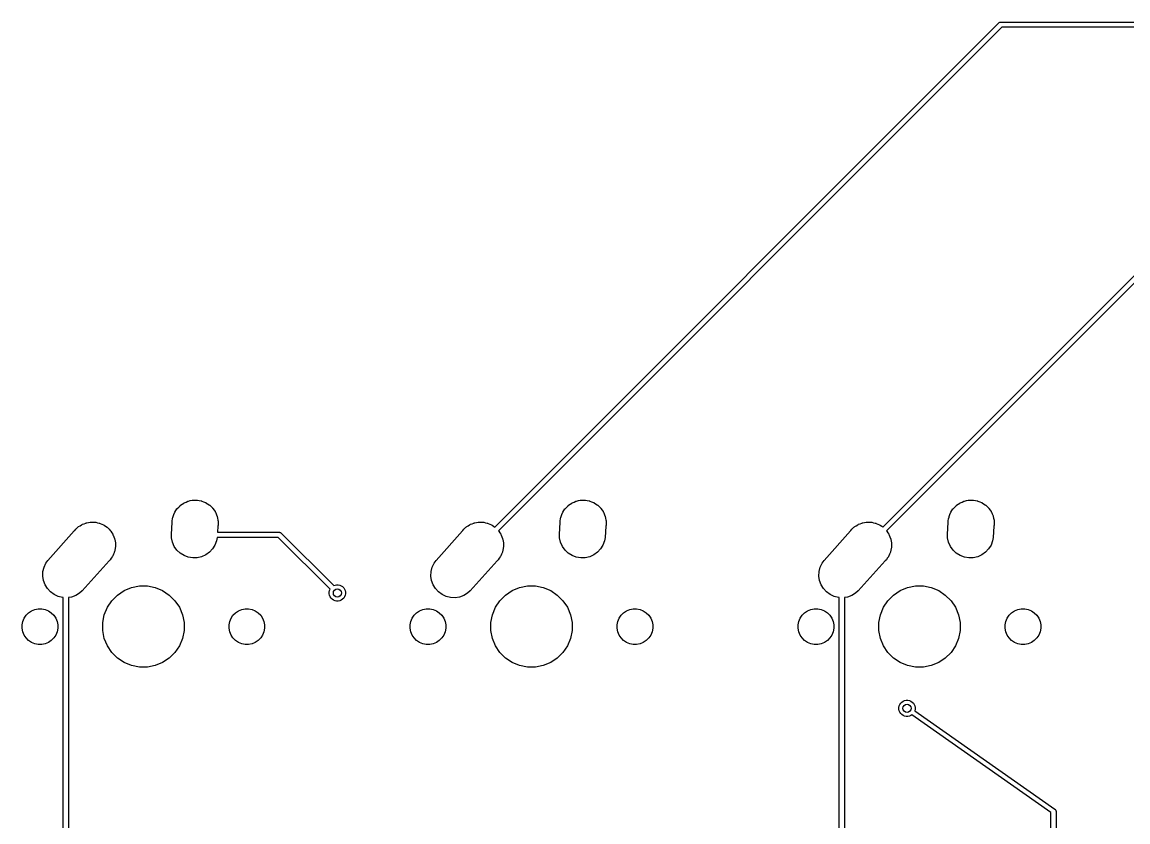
# Model space of a CAD drawing. Extents: x -26.1 to -7.5, y -7.6 to -2.2.
# Drawn here: x -26.079 to -23.942, y -3.847 to -2.302 of the extents above; entities that cross this region are included whole.
import ezdxf

# ---------------------------------------------------------------- set-up
doc = ezdxf.new("R2010")
doc.units = 0
doc.header["$MEASUREMENT"] = 0
doc.layers.add('BLACK', color=7, linetype='CONTINUOUS')

msp = doc.modelspace()

# ---------------------------------------------------------------- linework, layer by layer
at = {"layer": 'BLACK', "linetype": 'CONTINUOUS'}
for p, q in [((-25.1657, -3.27776), (-24.1916, -2.30364)), ((-24.1916, -2.30364), (-24.1915, -2.30345)), ((-24.1915, -2.30345), (-24.1907, -2.30282)), ((-24.1907, -2.30282), (-24.1898, -2.30236)), ((-24.1898, -2.30236), (-24.1889, -2.30207)), ((-24.1889, -2.30207), (-24.1882, -2.302)), ((-24.1882, -2.302), (-24.1879, -2.30198)), ((-24.1882, -2.302), (-24.1882, -2.302)), ((-24.1879, -2.30198), (-24.1877, -2.302)), ((-24.1877, -2.302), (-22.015, -2.302)), ((-24.1858, -2.312), (-25.1587, -3.28483)), ((-22.015, -2.312), (-24.1858, -2.312)), ((-24.4157, -3.27776), (-23.5416, -2.40364)), ((-23.5358, -2.412), (-24.4087, -3.28483)), ((-25.7579, -3.22741), (-25.7543, -3.22669)), ((-25.7543, -3.22669), (-25.7507, -3.22586)), ((-25.7507, -3.22586), (-25.75, -3.22584)), ((-25.75, -3.22584), (-25.7494, -3.22571)), ((-25.7494, -3.22571), (-25.7456, -3.22571)), ((-25.7456, -3.22571), (-25.7419, -3.2256)), ((-25.7419, -3.2256), (-25.7413, -3.22571)), ((-25.7413, -3.22571), (-25.7406, -3.22571)), ((-25.7406, -3.22571), (-25.737, -3.22643)), ((-25.737, -3.22643), (-25.7333, -3.22705)), ((-25.7333, -3.22705), (-25.7327, -3.22728)), ((-25.0079, -3.22741), (-25.0043, -3.22669)), ((-25.0043, -3.22669), (-25.0007, -3.22586)), ((-25.0007, -3.22586), (-25, -3.22584)), ((-25, -3.22584), (-24.9994, -3.22571)), ((-24.9994, -3.22571), (-24.9956, -3.22571)), ((-24.9956, -3.22571), (-24.9919, -3.2256)), ((-24.9919, -3.2256), (-24.9913, -3.22571)), ((-24.9913, -3.22571), (-24.9906, -3.22571)), ((-24.9906, -3.22571), (-24.987, -3.22643)), ((-24.987, -3.22643), (-24.9833, -3.22705)), ((-24.9833, -3.22705), (-24.9827, -3.22728)), ((-24.2579, -3.22741), (-24.2543, -3.22669)), ((-24.2543, -3.22669), (-24.2507, -3.22586)), ((-24.2507, -3.22586), (-24.25, -3.22584)), ((-24.25, -3.22584), (-24.2494, -3.22571)), ((-24.2494, -3.22571), (-24.2456, -3.22571)), ((-24.2456, -3.22571), (-24.2419, -3.2256)), ((-24.2419, -3.2256), (-24.2413, -3.22571)), ((-24.2413, -3.22571), (-24.2406, -3.22571)), ((-24.2406, -3.22571), (-24.237, -3.22643)), ((-24.237, -3.22643), (-24.2333, -3.22705)), ((-24.2333, -3.22705), (-24.2327, -3.22728)), ((-25.7843, -3.24902), (-25.7822, -3.24593)), ((-25.7822, -3.24593), (-25.7802, -3.24279)), ((-25.7802, -3.24279), (-25.7798, -3.24231)), ((-25.7798, -3.24231), (-25.7794, -3.24177)), ((-25.7794, -3.24177), (-25.7768, -3.23914)), ((-25.7768, -3.23914), (-25.7742, -3.23644)), ((-25.7742, -3.23644), (-25.7737, -3.23606)), ((-25.7737, -3.23606), (-25.7732, -3.2356)), ((-25.7732, -3.2356), (-25.7701, -3.23353)), ((-25.7701, -3.23353), (-25.7671, -3.23138)), ((-25.7671, -3.23138), (-25.7665, -3.23111)), ((-25.7665, -3.23111), (-25.766, -3.23075)), ((-25.766, -3.23075), (-25.7625, -3.22933)), ((-25.7625, -3.22933), (-25.7592, -3.22781)), ((-25.7592, -3.22781), (-25.7585, -3.22766)), ((-25.7585, -3.22766), (-25.7579, -3.22741)), ((-25.7327, -3.22728), (-25.7321, -3.22741)), ((-25.7321, -3.22741), (-25.7286, -3.22883)), ((-25.7286, -3.22883), (-25.7252, -3.23015)), ((-25.7252, -3.23015), (-25.7246, -3.2305)), ((-25.7246, -3.2305), (-25.724, -3.23075)), ((-25.724, -3.23075), (-25.7209, -3.23281)), ((-25.7209, -3.23281), (-25.7178, -3.23478)), ((-25.7178, -3.23478), (-25.7173, -3.23523)), ((-25.7173, -3.23523), (-25.7168, -3.2356)), ((-25.7168, -3.2356), (-25.7141, -3.23822)), ((-25.7141, -3.23822), (-25.7114, -3.24077)), ((-25.7114, -3.24077), (-25.7111, -3.2413)), ((-25.7111, -3.2413), (-25.7106, -3.24177)), ((-25.7106, -3.24177), (-25.7085, -3.24485)), ((-25.7085, -3.24485), (-25.7064, -3.24788)), ((-25.7064, -3.24788), (-25.7061, -3.24848)), ((-25.7061, -3.24848), (-25.7057, -3.24902)), ((-25.0343, -3.24902), (-25.0322, -3.24593)), ((-25.0322, -3.24593), (-25.0302, -3.24279)), ((-25.0302, -3.24279), (-25.0298, -3.24231)), ((-25.0298, -3.24231), (-25.0294, -3.24177)), ((-25.0294, -3.24177), (-25.0268, -3.23914)), ((-25.0268, -3.23914), (-25.0242, -3.23644)), ((-25.0242, -3.23644), (-25.0237, -3.23606)), ((-25.0237, -3.23606), (-25.0232, -3.2356)), ((-25.0232, -3.2356), (-25.0201, -3.23353)), ((-25.0201, -3.23353), (-25.0171, -3.23138)), ((-25.0171, -3.23138), (-25.0165, -3.23111)), ((-25.0165, -3.23111), (-25.016, -3.23075)), ((-25.016, -3.23075), (-25.0125, -3.22933)), ((-25.0125, -3.22933), (-25.0092, -3.22781)), ((-25.0092, -3.22781), (-25.0085, -3.22766)), ((-25.0085, -3.22766), (-25.0079, -3.22741)), ((-24.9827, -3.22728), (-24.9821, -3.22741)), ((-24.9821, -3.22741), (-24.9786, -3.22883)), ((-24.9786, -3.22883), (-24.9752, -3.23015)), ((-24.9752, -3.23015), (-24.9746, -3.2305)), ((-24.9746, -3.2305), (-24.974, -3.23075)), ((-24.974, -3.23075), (-24.9709, -3.23281)), ((-24.9709, -3.23281), (-24.9678, -3.23478)), ((-24.9678, -3.23478), (-24.9673, -3.23523)), ((-24.9673, -3.23523), (-24.9668, -3.2356)), ((-24.9668, -3.2356), (-24.9641, -3.23822)), ((-24.9641, -3.23822), (-24.9614, -3.24077)), ((-24.9614, -3.24077), (-24.9611, -3.2413)), ((-24.9611, -3.2413), (-24.9606, -3.24177)), ((-24.9606, -3.24177), (-24.9585, -3.24485)), ((-24.9585, -3.24485), (-24.9564, -3.24788)), ((-24.9564, -3.24788), (-24.9561, -3.24848)), ((-24.9561, -3.24848), (-24.9557, -3.24902)), ((-24.2843, -3.24902), (-24.2822, -3.24593)), ((-24.2822, -3.24593), (-24.2802, -3.24279)), ((-24.2802, -3.24279), (-24.2798, -3.24231)), ((-24.2798, -3.24231), (-24.2794, -3.24177)), ((-24.2794, -3.24177), (-24.2768, -3.23914)), ((-24.2768, -3.23914), (-24.2742, -3.23644)), ((-24.2742, -3.23644), (-24.2737, -3.23606)), ((-24.2737, -3.23606), (-24.2732, -3.2356)), ((-24.2732, -3.2356), (-24.2701, -3.23353)), ((-24.2701, -3.23353), (-24.2671, -3.23138)), ((-24.2671, -3.23138), (-24.2665, -3.23111)), ((-24.2665, -3.23111), (-24.266, -3.23075)), ((-24.266, -3.23075), (-24.2625, -3.22933)), ((-24.2625, -3.22933), (-24.2592, -3.22781)), ((-24.2592, -3.22781), (-24.2585, -3.22766)), ((-24.2585, -3.22766), (-24.2579, -3.22741)), ((-24.2327, -3.22728), (-24.2321, -3.22741)), ((-24.2321, -3.22741), (-24.2286, -3.22883)), ((-24.2286, -3.22883), (-24.2252, -3.23015)), ((-24.2252, -3.23015), (-24.2246, -3.2305)), ((-24.2246, -3.2305), (-24.224, -3.23075)), ((-24.224, -3.23075), (-24.2209, -3.23281)), ((-24.2209, -3.23281), (-24.2178, -3.23478)), ((-24.2178, -3.23478), (-24.2173, -3.23523)), ((-24.2173, -3.23523), (-24.2168, -3.2356)), ((-24.2168, -3.2356), (-24.2141, -3.23822)), ((-24.2141, -3.23822), (-24.2114, -3.24077)), ((-24.2114, -3.24077), (-24.2111, -3.2413)), ((-24.2111, -3.2413), (-24.2106, -3.24177)), ((-24.2106, -3.24177), (-24.2085, -3.24485)), ((-24.2085, -3.24485), (-24.2064, -3.24788)), ((-24.2064, -3.24788), (-24.2061, -3.24848)), ((-24.2061, -3.24848), (-24.2057, -3.24902)), ((-25.9595, -3.27123), (-25.9563, -3.26993)), ((-25.9563, -3.26993), (-25.9554, -3.26974)), ((-25.9554, -3.26974), (-25.9545, -3.2694)), ((-25.9545, -3.2694), (-25.9511, -3.26889)), ((-25.9511, -3.26889), (-25.9478, -3.26823)), ((-25.9478, -3.26823), (-25.9468, -3.26823)), ((-25.9468, -3.26823), (-25.9458, -3.26808)), ((-25.9458, -3.26808), (-25.9424, -3.26823)), ((-25.9424, -3.26823), (-25.9391, -3.26823)), ((-25.9391, -3.26823), (-25.9381, -3.26842)), ((-25.9381, -3.26842), (-25.9371, -3.26846)), ((-25.9371, -3.26846), (-25.9338, -3.26927)), ((-25.9338, -3.26927), (-25.9305, -3.26993)), ((-25.9305, -3.26993), (-25.9296, -3.27031)), ((-25.7909, -3.29196), (-25.7893, -3.26848)), ((-25.7893, -3.26564), (-25.7886, -3.26199)), ((-25.7893, -3.26848), (-25.7893, -3.26564)), ((-25.7886, -3.26199), (-25.7879, -3.25833)), ((-25.7879, -3.25833), (-25.7877, -3.25772)), ((-25.7877, -3.25772), (-25.7876, -3.25708)), ((-25.7876, -3.25708), (-25.7862, -3.25365)), ((-25.7862, -3.25365), (-25.7848, -3.25018)), ((-25.7848, -3.25018), (-25.7845, -3.24963)), ((-25.7845, -3.24963), (-25.7843, -3.24902)), ((-25.7057, -3.24902), (-25.7043, -3.25245)), ((-25.7043, -3.25245), (-25.7028, -3.25584)), ((-25.7028, -3.25584), (-25.7027, -3.25648)), ((-25.7027, -3.25648), (-25.7024, -3.25708)), ((-25.7024, -3.25708), (-25.7017, -3.26072)), ((-25.7017, -3.26072), (-25.7009, -3.26434)), ((-25.7009, -3.26434), (-25.7008, -3.265)), ((-25.7008, -3.265), (-25.7007, -3.26564)), ((-25.7007, -3.26564), (-25.7007, -3.26935)), ((-25.7007, -3.26935), (-25.7007, -3.27088)), ((-25.2095, -3.27123), (-25.2063, -3.26993)), ((-25.2063, -3.26993), (-25.2054, -3.26974)), ((-25.2054, -3.26974), (-25.2045, -3.2694)), ((-25.2045, -3.2694), (-25.2011, -3.26889)), ((-25.2011, -3.26889), (-25.1978, -3.26823)), ((-25.1978, -3.26823), (-25.1968, -3.26823)), ((-25.1968, -3.26823), (-25.1958, -3.26808)), ((-25.1958, -3.26808), (-25.1924, -3.26823)), ((-25.1924, -3.26823), (-25.1891, -3.26823)), ((-25.1891, -3.26823), (-25.1881, -3.26842)), ((-25.1881, -3.26842), (-25.1871, -3.26846)), ((-25.1871, -3.26846), (-25.1838, -3.26927)), ((-25.1838, -3.26927), (-25.1805, -3.26993)), ((-25.1805, -3.26993), (-25.1796, -3.27031)), ((-25.0409, -3.29196), (-25.0393, -3.26848)), ((-25.0393, -3.26564), (-25.0386, -3.26199)), ((-25.0393, -3.26848), (-25.0393, -3.26564)), ((-25.0386, -3.26199), (-25.0379, -3.25833)), ((-25.0379, -3.25833), (-25.0377, -3.25772)), ((-25.0377, -3.25772), (-25.0376, -3.25708)), ((-25.0376, -3.25708), (-25.0362, -3.25365)), ((-25.0362, -3.25365), (-25.0348, -3.25018)), ((-25.0348, -3.25018), (-25.0345, -3.24963)), ((-25.0345, -3.24963), (-25.0343, -3.24902)), ((-24.9557, -3.24902), (-24.9543, -3.25245)), ((-24.9543, -3.25245), (-24.9528, -3.25584)), ((-24.9528, -3.25584), (-24.9527, -3.25648)), ((-24.9527, -3.25648), (-24.9524, -3.25708)), ((-24.9524, -3.25708), (-24.9517, -3.26072)), ((-24.9517, -3.26072), (-24.9509, -3.26434)), ((-24.9509, -3.26434), (-24.9508, -3.265)), ((-24.9508, -3.265), (-24.9507, -3.26564)), ((-24.9507, -3.26564), (-24.9507, -3.26935)), ((-24.9507, -3.26935), (-24.9507, -3.27088)), ((-24.4595, -3.27123), (-24.4563, -3.26993)), ((-24.4563, -3.26993), (-24.4554, -3.26974)), ((-24.4554, -3.26974), (-24.4545, -3.2694)), ((-24.4545, -3.2694), (-24.4511, -3.26889)), ((-24.4511, -3.26889), (-24.4478, -3.26823)), ((-24.4478, -3.26823), (-24.4468, -3.26823)), ((-24.4468, -3.26823), (-24.4458, -3.26808)), ((-24.4458, -3.26808), (-24.4424, -3.26823)), ((-24.4424, -3.26823), (-24.4391, -3.26823)), ((-24.4391, -3.26823), (-24.4381, -3.26842)), ((-24.4381, -3.26842), (-24.4371, -3.26846)), ((-24.4371, -3.26846), (-24.4338, -3.26927)), ((-24.4338, -3.26927), (-24.4305, -3.26993)), ((-24.4305, -3.26993), (-24.4296, -3.27031)), ((-24.2909, -3.29196), (-24.2893, -3.26848)), ((-24.2893, -3.26564), (-24.2886, -3.26199)), ((-24.2893, -3.26848), (-24.2893, -3.26564)), ((-24.2886, -3.26199), (-24.2879, -3.25833)), ((-24.2879, -3.25833), (-24.2877, -3.25772)), ((-24.2877, -3.25772), (-24.2876, -3.25708)), ((-24.2876, -3.25708), (-24.2862, -3.25365)), ((-24.2862, -3.25365), (-24.2848, -3.25018)), ((-24.2848, -3.25018), (-24.2845, -3.24963)), ((-24.2845, -3.24963), (-24.2843, -3.24902)), ((-24.2057, -3.24902), (-24.2043, -3.25245)), ((-24.2043, -3.25245), (-24.2028, -3.25584)), ((-24.2028, -3.25584), (-24.2027, -3.25648)), ((-24.2027, -3.25648), (-24.2024, -3.25708)), ((-24.2024, -3.25708), (-24.2017, -3.26072)), ((-24.2017, -3.26072), (-24.2009, -3.26434)), ((-24.2009, -3.26434), (-24.2008, -3.265)), ((-24.2008, -3.265), (-24.2007, -3.26564)), ((-24.2007, -3.26564), (-24.2007, -3.26935)), ((-24.2007, -3.26935), (-24.2007, -3.27088)), ((-26.0294, -3.34204), (-25.9785, -3.28529)), ((-25.9785, -3.28529), (-25.9778, -3.28429)), ((-25.9778, -3.28429), (-25.9756, -3.28205)), ((-25.9756, -3.28205), (-25.9749, -3.28132)), ((-25.9749, -3.28132), (-25.9741, -3.28051)), ((-25.9741, -3.28051), (-25.9717, -3.27812)), ((-25.9717, -3.27812), (-25.9708, -3.27757)), ((-25.9708, -3.27757), (-25.9701, -3.27691)), ((-25.9701, -3.27691), (-25.9672, -3.27515)), ((-25.9672, -3.27515), (-25.9644, -3.27327)), ((-25.9644, -3.27327), (-25.9635, -3.27289)), ((-25.9635, -3.27289), (-25.9627, -3.27238)), ((-25.9627, -3.27238), (-25.9595, -3.27123)), ((-25.9296, -3.27031), (-25.9286, -3.27054)), ((-25.9286, -3.27054), (-25.9256, -3.27197)), ((-25.9256, -3.27197), (-25.9224, -3.27327)), ((-25.9224, -3.27327), (-25.9216, -3.27382)), ((-25.9216, -3.27382), (-25.9207, -3.27423)), ((-25.9207, -3.27423), (-25.918, -3.27624)), ((-25.918, -3.27624), (-25.9152, -3.27812)), ((-25.9152, -3.27812), (-25.9145, -3.27881)), ((-25.9145, -3.27881), (-25.9137, -3.27939)), ((-25.9137, -3.27939), (-25.9114, -3.28189)), ((-25.9114, -3.28189), (-25.909, -3.28429)), ((-25.909, -3.28429), (-25.9085, -3.2851)), ((-25.9085, -3.2851), (-25.9078, -3.28583)), ((-25.9078, -3.28583), (-25.9061, -3.28873)), ((-25.9061, -3.28873), (-25.9042, -3.29154)), ((-25.701, -3.27587), (-25.7018, -3.28783)), ((-25.7018, -3.28783), (-25.5825, -3.28783)), ((-25.7007, -3.27436), (-25.701, -3.27587)), ((-25.7007, -3.27088), (-25.7007, -3.27153)), ((-25.7007, -3.27153), (-25.7007, -3.27436)), ((-25.5825, -3.28783), (-25.5822, -3.28781)), ((-25.5822, -3.28781), (-25.582, -3.28783)), ((-25.582, -3.28783), (-25.5812, -3.28791)), ((-25.5812, -3.28791), (-25.5803, -3.28819)), ((-25.5803, -3.28819), (-25.5794, -3.28866)), ((-25.5794, -3.28866), (-25.5787, -3.28928)), ((-25.5787, -3.28928), (-25.5785, -3.28947)), ((-25.5785, -3.28947), (-25.4771, -3.39092)), ((-25.2794, -3.34204), (-25.2285, -3.28529)), ((-25.2285, -3.28529), (-25.2278, -3.28429)), ((-25.2278, -3.28429), (-25.2256, -3.28205)), ((-25.2256, -3.28205), (-25.2249, -3.28132)), ((-25.2249, -3.28132), (-25.2241, -3.28051)), ((-25.2241, -3.28051), (-25.2217, -3.27812)), ((-25.2217, -3.27812), (-25.2208, -3.27757)), ((-25.2208, -3.27757), (-25.2201, -3.27691)), ((-25.2201, -3.27691), (-25.2172, -3.27515)), ((-25.2172, -3.27515), (-25.2144, -3.27327)), ((-25.2144, -3.27327), (-25.2135, -3.27289)), ((-25.2135, -3.27289), (-25.2127, -3.27238)), ((-25.2127, -3.27238), (-25.2095, -3.27123)), ((-25.1796, -3.27031), (-25.1786, -3.27054)), ((-25.1786, -3.27054), (-25.1756, -3.27197)), ((-25.1756, -3.27197), (-25.1724, -3.27327)), ((-25.1724, -3.27327), (-25.1716, -3.27382)), ((-25.1716, -3.27382), (-25.1707, -3.27423)), ((-25.1707, -3.27423), (-25.168, -3.27624)), ((-25.168, -3.27624), (-25.1657, -3.27776)), ((-25.1587, -3.28483), (-25.1585, -3.2851)), ((-25.1585, -3.2851), (-25.1578, -3.28583)), ((-25.1578, -3.28583), (-25.1561, -3.28873)), ((-25.1561, -3.28873), (-25.1542, -3.29154)), ((-24.951, -3.27587), (-24.9525, -3.29805)), ((-24.9507, -3.27436), (-24.951, -3.27587)), ((-24.9507, -3.27088), (-24.9507, -3.27153)), ((-24.9507, -3.27153), (-24.9507, -3.27436)), ((-24.5294, -3.34204), (-24.4785, -3.28529)), ((-24.4785, -3.28529), (-24.4778, -3.28429)), ((-24.4778, -3.28429), (-24.4756, -3.28205)), ((-24.4756, -3.28205), (-24.4749, -3.28132)), ((-24.4749, -3.28132), (-24.4741, -3.28051)), ((-24.4741, -3.28051), (-24.4717, -3.27812)), ((-24.4717, -3.27812), (-24.4708, -3.27757)), ((-24.4708, -3.27757), (-24.4701, -3.27691)), ((-24.4701, -3.27691), (-24.4672, -3.27515)), ((-24.4672, -3.27515), (-24.4644, -3.27327)), ((-24.4644, -3.27327), (-24.4635, -3.27289)), ((-24.4635, -3.27289), (-24.4627, -3.27238)), ((-24.4627, -3.27238), (-24.4595, -3.27123)), ((-24.4296, -3.27031), (-24.4286, -3.27054)), ((-24.4286, -3.27054), (-24.4256, -3.27197)), ((-24.4256, -3.27197), (-24.4224, -3.27327)), ((-24.4224, -3.27327), (-24.4216, -3.27382)), ((-24.4216, -3.27382), (-24.4207, -3.27423)), ((-24.4207, -3.27423), (-24.418, -3.27624)), ((-24.418, -3.27624), (-24.4157, -3.27776)), ((-24.4087, -3.28483), (-24.4085, -3.2851)), ((-24.4085, -3.2851), (-24.4078, -3.28583)), ((-24.4078, -3.28583), (-24.4061, -3.28873)), ((-24.4061, -3.28873), (-24.4042, -3.29154)), ((-24.201, -3.27587), (-24.2025, -3.29805)), ((-24.2007, -3.27436), (-24.201, -3.27587)), ((-24.2007, -3.27088), (-24.2007, -3.27153)), ((-24.2007, -3.27153), (-24.2007, -3.27436)), ((-25.9042, -3.29154), (-25.9038, -3.29245)), ((-25.9038, -3.29245), (-25.9033, -3.29329)), ((-25.9033, -3.29329), (-25.9021, -3.29647)), ((-25.9021, -3.29647), (-25.9008, -3.2996)), ((-25.9008, -3.2996), (-25.9006, -3.30056)), ((-25.9006, -3.30056), (-25.9003, -3.30149)), ((-25.9003, -3.30149), (-25.8998, -3.30484)), ((-25.8998, -3.30484), (-25.8991, -3.30816)), ((-25.8991, -3.30816), (-25.8991, -3.30914)), ((-25.8991, -3.30914), (-25.899, -3.31011)), ((-25.899, -3.31011), (-25.8991, -3.3135)), ((-25.7907, -3.29849), (-25.7909, -3.29196)), ((-25.7888, -3.307), (-25.7907, -3.29849)), ((-25.7852, -3.31496), (-25.7888, -3.307)), ((-25.7067, -3.31265), (-25.7114, -3.32005)), ((-25.7036, -3.3045), (-25.7067, -3.31265)), ((-25.7025, -3.29805), (-25.7036, -3.3045)), ((-25.5843, -3.29783), (-25.7025, -3.29783)), ((-25.7025, -3.29783), (-25.7025, -3.29805)), ((-25.4841, -3.39799), (-25.5843, -3.29783)), ((-25.1542, -3.29154), (-25.1538, -3.29245)), ((-25.1538, -3.29245), (-25.1533, -3.29329)), ((-25.1533, -3.29329), (-25.1521, -3.29647)), ((-25.1521, -3.29647), (-25.1508, -3.2996)), ((-25.1508, -3.2996), (-25.1506, -3.30056)), ((-25.1506, -3.30056), (-25.1503, -3.30149)), ((-25.1503, -3.30149), (-25.1498, -3.30484)), ((-25.1498, -3.30484), (-25.1491, -3.30816)), ((-25.1491, -3.30816), (-25.1491, -3.30914)), ((-25.1491, -3.30914), (-25.149, -3.31011)), ((-25.149, -3.31011), (-25.1491, -3.3135)), ((-25.0407, -3.29849), (-25.0409, -3.29196)), ((-25.0388, -3.307), (-25.0407, -3.29849)), ((-25.0352, -3.31496), (-25.0388, -3.307)), ((-24.9567, -3.31265), (-24.9614, -3.32005)), ((-24.9536, -3.3045), (-24.9567, -3.31265)), ((-24.9525, -3.29805), (-24.9536, -3.3045)), ((-24.4042, -3.29154), (-24.4038, -3.29245)), ((-24.4038, -3.29245), (-24.4033, -3.29329)), ((-24.4033, -3.29329), (-24.4021, -3.29647)), ((-24.4021, -3.29647), (-24.4008, -3.2996)), ((-24.4008, -3.2996), (-24.4006, -3.30056)), ((-24.4006, -3.30056), (-24.4003, -3.30149)), ((-24.4003, -3.30149), (-24.3998, -3.30484)), ((-24.3998, -3.30484), (-24.3991, -3.30816)), ((-24.3991, -3.30816), (-24.3991, -3.30914)), ((-24.3991, -3.30914), (-24.399, -3.31011)), ((-24.399, -3.31011), (-24.3991, -3.3135)), ((-24.2907, -3.29849), (-24.2909, -3.29196)), ((-24.2888, -3.307), (-24.2907, -3.29849)), ((-24.2852, -3.31496), (-24.2888, -3.307)), ((-24.2067, -3.31265), (-24.2114, -3.32005)), ((-24.2036, -3.3045), (-24.2067, -3.31265)), ((-24.2025, -3.29805), (-24.2036, -3.3045)), ((-25.9042, -3.3335), (-25.9047, -3.33432)), ((-25.9029, -3.33037), (-25.9042, -3.3335)), ((-25.9014, -3.3273), (-25.9029, -3.33037)), ((-25.9012, -3.32635), (-25.9014, -3.3273)), ((-25.9008, -3.32544), (-25.9012, -3.32635)), ((-25.9002, -3.32212), (-25.9008, -3.32544)), ((-25.8994, -3.31883), (-25.9002, -3.32212)), ((-25.8993, -3.31785), (-25.8994, -3.31883)), ((-25.8991, -3.31688), (-25.8993, -3.31785)), ((-25.8991, -3.3135), (-25.8991, -3.31688)), ((-25.7801, -3.32207), (-25.7852, -3.31496)), ((-25.7738, -3.32805), (-25.7801, -3.32207)), ((-25.7664, -3.33268), (-25.7738, -3.32805)), ((-25.7582, -3.33578), (-25.7664, -3.33268)), ((-25.7245, -3.33145), (-25.7324, -3.33503)), ((-25.7173, -3.3264), (-25.7245, -3.33145)), ((-25.7114, -3.32005), (-25.7173, -3.3264)), ((-25.1542, -3.3335), (-25.1547, -3.33432)), ((-25.1529, -3.33037), (-25.1542, -3.3335)), ((-25.1514, -3.3273), (-25.1529, -3.33037)), ((-25.1512, -3.32635), (-25.1514, -3.3273)), ((-25.1508, -3.32544), (-25.1512, -3.32635)), ((-25.1502, -3.32212), (-25.1508, -3.32544)), ((-25.1494, -3.31883), (-25.1502, -3.32212)), ((-25.1493, -3.31785), (-25.1494, -3.31883)), ((-25.1491, -3.31688), (-25.1493, -3.31785)), ((-25.1491, -3.3135), (-25.1491, -3.31688)), ((-25.0301, -3.32207), (-25.0352, -3.31496)), ((-25.0238, -3.32805), (-25.0301, -3.32207)), ((-25.0164, -3.33268), (-25.0238, -3.32805)), ((-25.0082, -3.33578), (-25.0164, -3.33268)), ((-24.9745, -3.33145), (-24.9824, -3.33503)), ((-24.9673, -3.3264), (-24.9745, -3.33145)), ((-24.9614, -3.32005), (-24.9673, -3.3264)), ((-24.4042, -3.3335), (-24.4047, -3.33432)), ((-24.4029, -3.33037), (-24.4042, -3.3335)), ((-24.4014, -3.3273), (-24.4029, -3.33037)), ((-24.4012, -3.32635), (-24.4014, -3.3273)), ((-24.4008, -3.32544), (-24.4012, -3.32635)), ((-24.4002, -3.32212), (-24.4008, -3.32544)), ((-24.3994, -3.31883), (-24.4002, -3.32212)), ((-24.3993, -3.31785), (-24.3994, -3.31883)), ((-24.3991, -3.31688), (-24.3993, -3.31785)), ((-24.3991, -3.3135), (-24.3991, -3.31688)), ((-24.2801, -3.32207), (-24.2852, -3.31496)), ((-24.2738, -3.32805), (-24.2801, -3.32207)), ((-24.2664, -3.33268), (-24.2738, -3.32805)), ((-24.2582, -3.33578), (-24.2664, -3.33268)), ((-24.2245, -3.33145), (-24.2324, -3.33503)), ((-24.2173, -3.3264), (-24.2245, -3.33145)), ((-24.2114, -3.32005), (-24.2173, -3.3264)), ((-26.0391, -3.36369), (-26.037, -3.35522)), ((-26.037, -3.35522), (-26.0333, -3.34731)), ((-26.0333, -3.34731), (-26.0294, -3.34204)), ((-25.9113, -3.34299), (-25.9635, -3.4012)), ((-25.909, -3.34075), (-25.9113, -3.34299)), ((-25.9071, -3.33794), (-25.909, -3.34075)), ((-25.9051, -3.33521), (-25.9071, -3.33794)), ((-25.9047, -3.33432), (-25.9051, -3.33521)), ((-25.7496, -3.33723), (-25.7582, -3.33578)), ((-25.7409, -3.33698), (-25.7496, -3.33723)), ((-25.7324, -3.33503), (-25.7409, -3.33698)), ((-25.2891, -3.36369), (-25.287, -3.35522)), ((-25.287, -3.35522), (-25.2833, -3.34731)), ((-25.2833, -3.34731), (-25.2794, -3.34204)), ((-25.1613, -3.34299), (-25.2135, -3.4012)), ((-25.159, -3.34075), (-25.1613, -3.34299)), ((-25.1571, -3.33794), (-25.159, -3.34075)), ((-25.1551, -3.33521), (-25.1571, -3.33794)), ((-25.1547, -3.33432), (-25.1551, -3.33521)), ((-24.9996, -3.33723), (-25.0082, -3.33578)), ((-24.9909, -3.33698), (-24.9996, -3.33723)), ((-24.9824, -3.33503), (-24.9909, -3.33698)), ((-24.5391, -3.36369), (-24.537, -3.35522)), ((-24.537, -3.35522), (-24.5333, -3.34731)), ((-24.5333, -3.34731), (-24.5294, -3.34204)), ((-24.4113, -3.34299), (-24.4635, -3.4012)), ((-24.409, -3.34075), (-24.4113, -3.34299)), ((-24.4071, -3.33794), (-24.409, -3.34075)), ((-24.4051, -3.33521), (-24.4071, -3.33794)), ((-24.4047, -3.33432), (-24.4051, -3.33521)), ((-24.2496, -3.33723), (-24.2582, -3.33578)), ((-24.2409, -3.33698), (-24.2496, -3.33723)), ((-24.2324, -3.33503), (-24.2409, -3.33698)), ((-26.0394, -3.37241), (-26.0391, -3.36369)), ((-26.0381, -3.38103), (-26.0394, -3.37241)), ((-25.2894, -3.37241), (-25.2891, -3.36369)), ((-25.2881, -3.38103), (-25.2894, -3.37241)), ((-24.5394, -3.37241), (-24.5391, -3.36369)), ((-24.5381, -3.38103), (-24.5394, -3.37241)), ((-26.0351, -3.38923), (-26.0381, -3.38103)), ((-26.0306, -3.39669), (-26.0351, -3.38923)), ((-26.0247, -3.40313), (-26.0306, -3.39669)), ((-25.8822, -3.40043), (-25.8679, -3.39452)), ((-25.8679, -3.39452), (-25.8527, -3.3915)), ((-25.8527, -3.3915), (-25.8373, -3.3915)), ((-25.8373, -3.3915), (-25.8221, -3.39452)), ((-25.8221, -3.39452), (-25.8078, -3.40043)), ((-25.4851, -3.40045), (-25.4841, -3.39799)), ((-25.4771, -3.39092), (-25.4746, -3.3899)), ((-25.4746, -3.3899), (-25.4716, -3.38929)), ((-25.4716, -3.38929), (-25.4684, -3.38929)), ((-25.4684, -3.38929), (-25.4654, -3.3899)), ((-25.4654, -3.3899), (-25.4625, -3.39108)), ((-25.4625, -3.39108), (-25.46, -3.39281)), ((-25.46, -3.39281), (-25.4578, -3.395)), ((-25.4578, -3.395), (-25.456, -3.39758)), ((-25.456, -3.39758), (-25.4549, -3.40045)), ((-25.2851, -3.38923), (-25.2881, -3.38103)), ((-25.2806, -3.39669), (-25.2851, -3.38923)), ((-25.2747, -3.40313), (-25.2806, -3.39669)), ((-25.1322, -3.40043), (-25.1179, -3.39452)), ((-25.1179, -3.39452), (-25.1027, -3.3915)), ((-25.1027, -3.3915), (-25.0873, -3.3915)), ((-25.0873, -3.3915), (-25.0721, -3.39452)), ((-25.0721, -3.39452), (-25.0578, -3.40043)), ((-24.5351, -3.38923), (-24.5381, -3.38103)), ((-24.5306, -3.39669), (-24.5351, -3.38923)), ((-24.5247, -3.40313), (-24.5306, -3.39669)), ((-24.3822, -3.40043), (-24.3679, -3.39452)), ((-24.3679, -3.39452), (-24.3527, -3.3915)), ((-24.3527, -3.3915), (-24.3373, -3.3915)), ((-24.3373, -3.3915), (-24.3221, -3.39452)), ((-24.3221, -3.39452), (-24.3078, -3.40043)), ((-26.0177, -3.40829), (-26.0247, -3.40313)), ((-26.0098, -3.41198), (-26.0177, -3.40829)), ((-26.0013, -3.41406), (-26.0098, -3.41198)), ((-26, -3.41411), (-26.0013, -3.41406)), ((-26, -4.05925), (-26, -3.41411)), ((-25.984, -3.41312), (-25.99, -3.41404)), ((-25.99, -3.41404), (-25.99, -4.04811)), ((-25.9758, -3.41014), (-25.984, -3.41312)), ((-25.9683, -3.40561), (-25.9758, -3.41014)), ((-25.9635, -3.4012), (-25.9683, -3.40561)), ((-25.906, -3.41996), (-25.895, -3.40903)), ((-25.895, -3.40903), (-25.8822, -3.40043)), ((-25.8078, -3.40043), (-25.795, -3.40903)), ((-25.795, -3.40903), (-25.784, -3.41996)), ((-25.4857, -3.40349), (-25.4851, -3.40045)), ((-25.4857, -3.40659), (-25.4857, -3.40349)), ((-25.4851, -3.40963), (-25.4857, -3.40659)), ((-25.484, -3.4125), (-25.4851, -3.40963)), ((-25.4822, -3.41508), (-25.484, -3.4125)), ((-25.48, -3.41727), (-25.4822, -3.41508)), ((-25.4775, -3.419), (-25.48, -3.41727)), ((-25.4746, -3.42018), (-25.4775, -3.419)), ((-25.4625, -3.419), (-25.4654, -3.42018)), ((-25.46, -3.41727), (-25.4625, -3.419)), ((-25.4578, -3.41508), (-25.46, -3.41727)), ((-25.456, -3.4125), (-25.4578, -3.41508)), ((-25.4549, -3.40963), (-25.456, -3.4125)), ((-25.4549, -3.40045), (-25.4543, -3.40349)), ((-25.4543, -3.40659), (-25.4549, -3.40963)), ((-25.4543, -3.40349), (-25.4543, -3.40659)), ((-25.2677, -3.40829), (-25.2747, -3.40313)), ((-25.2598, -3.41198), (-25.2677, -3.40829)), ((-25.2513, -3.41406), (-25.2598, -3.41198)), ((-25.2426, -3.41444), (-25.2513, -3.41406)), ((-25.234, -3.41312), (-25.2426, -3.41444)), ((-25.2258, -3.41014), (-25.234, -3.41312)), ((-25.2183, -3.40561), (-25.2258, -3.41014)), ((-25.2135, -3.4012), (-25.2183, -3.40561)), ((-25.156, -3.41996), (-25.145, -3.40903)), ((-25.145, -3.40903), (-25.1322, -3.40043)), ((-25.0578, -3.40043), (-25.045, -3.40903)), ((-25.045, -3.40903), (-25.034, -3.41996)), ((-24.5177, -3.40829), (-24.5247, -3.40313)), ((-24.5098, -3.41198), (-24.5177, -3.40829)), ((-24.5013, -3.41406), (-24.5098, -3.41198)), ((-24.5, -3.41411), (-24.5013, -3.41406)), ((-24.5, -4.05925), (-24.5, -3.41411)), ((-24.484, -3.41312), (-24.49, -3.41404)), ((-24.49, -3.41404), (-24.49, -4.04811)), ((-24.4758, -3.41014), (-24.484, -3.41312)), ((-24.4683, -3.40561), (-24.4758, -3.41014)), ((-24.4635, -3.4012), (-24.4683, -3.40561)), ((-24.406, -3.41996), (-24.395, -3.40903)), ((-24.395, -3.40903), (-24.3822, -3.40043)), ((-24.3078, -3.40043), (-24.295, -3.40903)), ((-24.295, -3.40903), (-24.284, -3.41996)), ((-26.067, -3.44324), (-26.0613, -3.43947)), ((-26.0613, -3.43947), (-26.055, -3.43688)), ((-26.055, -3.43688), (-26.0484, -3.43555)), ((-26.0484, -3.43555), (-26.0416, -3.43555)), ((-26.0416, -3.43555), (-26.035, -3.43688)), ((-26.035, -3.43688), (-26.0287, -3.43947)), ((-26.0287, -3.43947), (-26.023, -3.44324)), ((-25.9205, -3.4471), (-25.9146, -3.43282)), ((-25.9146, -3.43282), (-25.906, -3.41996)), ((-25.784, -3.41996), (-25.7754, -3.43282)), ((-25.7754, -3.43282), (-25.7695, -3.4471)), ((-25.667, -3.44324), (-25.6613, -3.43947)), ((-25.6613, -3.43947), (-25.655, -3.43688)), ((-25.655, -3.43688), (-25.6484, -3.43555)), ((-25.6484, -3.43555), (-25.6416, -3.43555)), ((-25.6416, -3.43555), (-25.635, -3.43688)), ((-25.635, -3.43688), (-25.6287, -3.43947)), ((-25.6287, -3.43947), (-25.623, -3.44324)), ((-25.4716, -3.42079), (-25.4746, -3.42018)), ((-25.4684, -3.42079), (-25.4716, -3.42079)), ((-25.4654, -3.42018), (-25.4684, -3.42079)), ((-25.317, -3.44324), (-25.3113, -3.43947)), ((-25.3113, -3.43947), (-25.305, -3.43688)), ((-25.305, -3.43688), (-25.2984, -3.43555)), ((-25.2984, -3.43555), (-25.2916, -3.43555)), ((-25.2916, -3.43555), (-25.285, -3.43688)), ((-25.285, -3.43688), (-25.2787, -3.43947)), ((-25.2787, -3.43947), (-25.273, -3.44324)), ((-25.1705, -3.4471), (-25.1646, -3.43282)), ((-25.1646, -3.43282), (-25.156, -3.41996)), ((-25.034, -3.41996), (-25.0254, -3.43282)), ((-25.0254, -3.43282), (-25.0195, -3.4471)), ((-24.917, -3.44324), (-24.9113, -3.43947)), ((-24.9113, -3.43947), (-24.905, -3.43688)), ((-24.905, -3.43688), (-24.8984, -3.43555)), ((-24.8984, -3.43555), (-24.8916, -3.43555)), ((-24.8916, -3.43555), (-24.885, -3.43688)), ((-24.885, -3.43688), (-24.8787, -3.43947)), ((-24.8787, -3.43947), (-24.873, -3.44324)), ((-24.567, -3.44324), (-24.5613, -3.43947)), ((-24.5613, -3.43947), (-24.555, -3.43688)), ((-24.555, -3.43688), (-24.5484, -3.43555)), ((-24.5484, -3.43555), (-24.5416, -3.43555)), ((-24.5416, -3.43555), (-24.535, -3.43688)), ((-24.535, -3.43688), (-24.5287, -3.43947)), ((-24.5287, -3.43947), (-24.523, -3.44324)), ((-24.4205, -3.4471), (-24.4146, -3.43282)), ((-24.4146, -3.43282), (-24.406, -3.41996)), ((-24.284, -3.41996), (-24.2754, -3.43282)), ((-24.2754, -3.43282), (-24.2695, -3.4471)), ((-24.167, -3.44324), (-24.1613, -3.43947)), ((-24.1613, -3.43947), (-24.155, -3.43688)), ((-24.155, -3.43688), (-24.1484, -3.43555)), ((-24.1484, -3.43555), (-24.1416, -3.43555)), ((-24.1416, -3.43555), (-24.135, -3.43688)), ((-24.135, -3.43688), (-24.1287, -3.43947)), ((-24.1287, -3.43947), (-24.123, -3.44324)), ((-26.0794, -3.46661), (-26.0781, -3.45995)), ((-26.0781, -3.45995), (-26.0755, -3.45368)), ((-26.0755, -3.45368), (-26.0718, -3.44804)), ((-26.0718, -3.44804), (-26.067, -3.44324)), ((-26.023, -3.44324), (-26.0182, -3.44804)), ((-26.0182, -3.44804), (-26.0145, -3.45368)), ((-26.0145, -3.45368), (-26.0119, -3.45995)), ((-26.0119, -3.45995), (-26.0106, -3.46661)), ((-25.9235, -3.46227), (-25.9205, -3.4471)), ((-25.9235, -3.47773), (-25.9235, -3.46227)), ((-25.7695, -3.4471), (-25.7665, -3.46227)), ((-25.7665, -3.46227), (-25.7665, -3.47773)), ((-25.6794, -3.46661), (-25.6781, -3.45995)), ((-25.6781, -3.45995), (-25.6755, -3.45368)), ((-25.6755, -3.45368), (-25.6718, -3.44804)), ((-25.6718, -3.44804), (-25.667, -3.44324)), ((-25.623, -3.44324), (-25.6182, -3.44804)), ((-25.6182, -3.44804), (-25.6145, -3.45368)), ((-25.6145, -3.45368), (-25.6119, -3.45995)), ((-25.6119, -3.45995), (-25.6106, -3.46661)), ((-25.3294, -3.46661), (-25.3281, -3.45995)), ((-25.3281, -3.45995), (-25.3255, -3.45368)), ((-25.3255, -3.45368), (-25.3218, -3.44804)), ((-25.3218, -3.44804), (-25.317, -3.44324)), ((-25.273, -3.44324), (-25.2682, -3.44804)), ((-25.2682, -3.44804), (-25.2645, -3.45368)), ((-25.2645, -3.45368), (-25.2619, -3.45995)), ((-25.2619, -3.45995), (-25.2606, -3.46661)), ((-25.1735, -3.46227), (-25.1705, -3.4471)), ((-25.1735, -3.47773), (-25.1735, -3.46227)), ((-25.0195, -3.4471), (-25.0165, -3.46227)), ((-25.0165, -3.46227), (-25.0165, -3.47773)), ((-24.9294, -3.46661), (-24.9281, -3.45995)), ((-24.9281, -3.45995), (-24.9255, -3.45368)), ((-24.9255, -3.45368), (-24.9218, -3.44804)), ((-24.9218, -3.44804), (-24.917, -3.44324)), ((-24.873, -3.44324), (-24.8682, -3.44804)), ((-24.8682, -3.44804), (-24.8645, -3.45368)), ((-24.8645, -3.45368), (-24.8619, -3.45995)), ((-24.8619, -3.45995), (-24.8606, -3.46661)), ((-24.5794, -3.46661), (-24.5781, -3.45995)), ((-24.5781, -3.45995), (-24.5755, -3.45368)), ((-24.5755, -3.45368), (-24.5718, -3.44804)), ((-24.5718, -3.44804), (-24.567, -3.44324)), ((-24.523, -3.44324), (-24.5182, -3.44804)), ((-24.5182, -3.44804), (-24.5145, -3.45368)), ((-24.5145, -3.45368), (-24.5119, -3.45995)), ((-24.5119, -3.45995), (-24.5106, -3.46661)), ((-24.4235, -3.46227), (-24.4205, -3.4471)), ((-24.4235, -3.47773), (-24.4235, -3.46227)), ((-24.2695, -3.4471), (-24.2665, -3.46227)), ((-24.2665, -3.46227), (-24.2665, -3.47773)), ((-24.1794, -3.46661), (-24.1781, -3.45995)), ((-24.1781, -3.45995), (-24.1755, -3.45368)), ((-24.1755, -3.45368), (-24.1718, -3.44804)), ((-24.1718, -3.44804), (-24.167, -3.44324)), ((-24.123, -3.44324), (-24.1182, -3.44804)), ((-24.1182, -3.44804), (-24.1145, -3.45368)), ((-24.1145, -3.45368), (-24.1119, -3.45995)), ((-24.1119, -3.45995), (-24.1106, -3.46661)), ((-26.0794, -3.47339), (-26.0794, -3.46661)), ((-26.0781, -3.48005), (-26.0794, -3.47339)), ((-26.0755, -3.48632), (-26.0781, -3.48005)), ((-26.0119, -3.48005), (-26.0145, -3.48632)), ((-26.0106, -3.47339), (-26.0119, -3.48005)), ((-26.0106, -3.46661), (-26.0106, -3.47339)), ((-25.9205, -3.4929), (-25.9235, -3.47773)), ((-25.7665, -3.47773), (-25.7695, -3.4929)), ((-25.6794, -3.47339), (-25.6794, -3.46661)), ((-25.6781, -3.48005), (-25.6794, -3.47339)), ((-25.6755, -3.48632), (-25.6781, -3.48005)), ((-25.6119, -3.48005), (-25.6145, -3.48632)), ((-25.6106, -3.47339), (-25.6119, -3.48005)), ((-25.6106, -3.46661), (-25.6106, -3.47339)), ((-25.3294, -3.47339), (-25.3294, -3.46661)), ((-25.3281, -3.48005), (-25.3294, -3.47339)), ((-25.3255, -3.48632), (-25.3281, -3.48005)), ((-25.2619, -3.48005), (-25.2645, -3.48632)), ((-25.2606, -3.47339), (-25.2619, -3.48005)), ((-25.2606, -3.46661), (-25.2606, -3.47339)), ((-25.1705, -3.4929), (-25.1735, -3.47773)), ((-25.0165, -3.47773), (-25.0195, -3.4929)), ((-24.9294, -3.47339), (-24.9294, -3.46661)), ((-24.9281, -3.48005), (-24.9294, -3.47339)), ((-24.9255, -3.48632), (-24.9281, -3.48005)), ((-24.8619, -3.48005), (-24.8645, -3.48632)), ((-24.8606, -3.47339), (-24.8619, -3.48005)), ((-24.8606, -3.46661), (-24.8606, -3.47339)), ((-24.5794, -3.47339), (-24.5794, -3.46661)), ((-24.5781, -3.48005), (-24.5794, -3.47339)), ((-24.5755, -3.48632), (-24.5781, -3.48005)), ((-24.5119, -3.48005), (-24.5145, -3.48632)), ((-24.5106, -3.47339), (-24.5119, -3.48005)), ((-24.5106, -3.46661), (-24.5106, -3.47339)), ((-24.4205, -3.4929), (-24.4235, -3.47773)), ((-24.2665, -3.47773), (-24.2695, -3.4929)), ((-24.1794, -3.47339), (-24.1794, -3.46661)), ((-24.1781, -3.48005), (-24.1794, -3.47339)), ((-24.1755, -3.48632), (-24.1781, -3.48005)), ((-24.1119, -3.48005), (-24.1145, -3.48632)), ((-24.1106, -3.47339), (-24.1119, -3.48005)), ((-24.1106, -3.46661), (-24.1106, -3.47339)), ((-26.0718, -3.49196), (-26.0755, -3.48632)), ((-26.067, -3.49676), (-26.0718, -3.49196)), ((-26.0613, -3.50053), (-26.067, -3.49676)), ((-26.055, -3.50312), (-26.0613, -3.50053)), ((-26.0484, -3.50445), (-26.055, -3.50312)), ((-26.0416, -3.50445), (-26.0484, -3.50445)), ((-26.035, -3.50312), (-26.0416, -3.50445)), ((-26.0287, -3.50053), (-26.035, -3.50312)), ((-26.023, -3.49676), (-26.0287, -3.50053)), ((-26.0182, -3.49196), (-26.023, -3.49676)), ((-26.0145, -3.48632), (-26.0182, -3.49196)), ((-25.9146, -3.50718), (-25.9205, -3.4929)), ((-25.7695, -3.4929), (-25.7754, -3.50718)), ((-25.6718, -3.49196), (-25.6755, -3.48632)), ((-25.667, -3.49676), (-25.6718, -3.49196)), ((-25.6613, -3.50053), (-25.667, -3.49676)), ((-25.655, -3.50312), (-25.6613, -3.50053)), ((-25.6484, -3.50445), (-25.655, -3.50312)), ((-25.6416, -3.50445), (-25.6484, -3.50445)), ((-25.635, -3.50312), (-25.6416, -3.50445)), ((-25.6287, -3.50053), (-25.635, -3.50312)), ((-25.623, -3.49676), (-25.6287, -3.50053)), ((-25.6182, -3.49196), (-25.623, -3.49676)), ((-25.6145, -3.48632), (-25.6182, -3.49196)), ((-25.3218, -3.49196), (-25.3255, -3.48632)), ((-25.317, -3.49676), (-25.3218, -3.49196)), ((-25.3113, -3.50053), (-25.317, -3.49676)), ((-25.305, -3.50312), (-25.3113, -3.50053)), ((-25.2984, -3.50445), (-25.305, -3.50312)), ((-25.2916, -3.50445), (-25.2984, -3.50445)), ((-25.285, -3.50312), (-25.2916, -3.50445)), ((-25.2787, -3.50053), (-25.285, -3.50312)), ((-25.273, -3.49676), (-25.2787, -3.50053)), ((-25.2682, -3.49196), (-25.273, -3.49676)), ((-25.2645, -3.48632), (-25.2682, -3.49196)), ((-25.1646, -3.50718), (-25.1705, -3.4929)), ((-25.0195, -3.4929), (-25.0254, -3.50718)), ((-24.9218, -3.49196), (-24.9255, -3.48632)), ((-24.917, -3.49676), (-24.9218, -3.49196)), ((-24.9113, -3.50053), (-24.917, -3.49676)), ((-24.905, -3.50312), (-24.9113, -3.50053)), ((-24.8984, -3.50445), (-24.905, -3.50312)), ((-24.8916, -3.50445), (-24.8984, -3.50445)), ((-24.885, -3.50312), (-24.8916, -3.50445)), ((-24.8787, -3.50053), (-24.885, -3.50312)), ((-24.873, -3.49676), (-24.8787, -3.50053)), ((-24.8682, -3.49196), (-24.873, -3.49676)), ((-24.8645, -3.48632), (-24.8682, -3.49196)), ((-24.5718, -3.49196), (-24.5755, -3.48632)), ((-24.567, -3.49676), (-24.5718, -3.49196)), ((-24.5613, -3.50053), (-24.567, -3.49676)), ((-24.555, -3.50312), (-24.5613, -3.50053)), ((-24.5484, -3.50445), (-24.555, -3.50312)), ((-24.5416, -3.50445), (-24.5484, -3.50445)), ((-24.535, -3.50312), (-24.5416, -3.50445)), ((-24.5287, -3.50053), (-24.535, -3.50312)), ((-24.523, -3.49676), (-24.5287, -3.50053)), ((-24.5182, -3.49196), (-24.523, -3.49676)), ((-24.5145, -3.48632), (-24.5182, -3.49196)), ((-24.4146, -3.50718), (-24.4205, -3.4929)), ((-24.2695, -3.4929), (-24.2754, -3.50718)), ((-24.1718, -3.49196), (-24.1755, -3.48632)), ((-24.167, -3.49676), (-24.1718, -3.49196)), ((-24.1613, -3.50053), (-24.167, -3.49676)), ((-24.155, -3.50312), (-24.1613, -3.50053)), ((-24.1484, -3.50445), (-24.155, -3.50312)), ((-24.1416, -3.50445), (-24.1484, -3.50445)), ((-24.135, -3.50312), (-24.1416, -3.50445)), ((-24.1287, -3.50053), (-24.135, -3.50312)), ((-24.123, -3.49676), (-24.1287, -3.50053)), ((-24.1182, -3.49196), (-24.123, -3.49676)), ((-24.1145, -3.48632), (-24.1182, -3.49196)), ((-25.906, -3.52004), (-25.9146, -3.50718)), ((-25.895, -3.53097), (-25.906, -3.52004)), ((-25.784, -3.52004), (-25.795, -3.53097)), ((-25.7754, -3.50718), (-25.784, -3.52004)), ((-25.156, -3.52004), (-25.1646, -3.50718)), ((-25.145, -3.53097), (-25.156, -3.52004)), ((-25.034, -3.52004), (-25.045, -3.53097)), ((-25.0254, -3.50718), (-25.034, -3.52004)), ((-24.406, -3.52004), (-24.4146, -3.50718)), ((-24.395, -3.53097), (-24.406, -3.52004)), ((-24.284, -3.52004), (-24.295, -3.53097)), ((-24.2754, -3.50718), (-24.284, -3.52004)), ((-25.8822, -3.53957), (-25.895, -3.53097)), ((-25.8679, -3.54548), (-25.8822, -3.53957)), ((-25.8527, -3.5485), (-25.8679, -3.54548)), ((-25.8221, -3.54548), (-25.8373, -3.5485)), ((-25.8078, -3.53957), (-25.8221, -3.54548)), ((-25.795, -3.53097), (-25.8078, -3.53957)), ((-25.1322, -3.53957), (-25.145, -3.53097)), ((-25.1179, -3.54548), (-25.1322, -3.53957)), ((-25.1027, -3.5485), (-25.1179, -3.54548)), ((-25.0721, -3.54548), (-25.0873, -3.5485)), ((-25.0578, -3.53957), (-25.0721, -3.54548)), ((-25.045, -3.53097), (-25.0578, -3.53957)), ((-24.3822, -3.53957), (-24.395, -3.53097)), ((-24.3679, -3.54548), (-24.3822, -3.53957)), ((-24.3527, -3.5485), (-24.3679, -3.54548)), ((-24.3221, -3.54548), (-24.3373, -3.5485)), ((-24.3078, -3.53957), (-24.3221, -3.54548)), ((-24.295, -3.53097), (-24.3078, -3.53957)), ((-25.8373, -3.5485), (-25.8527, -3.5485)), ((-25.0873, -3.5485), (-25.1027, -3.5485)), ((-24.3373, -3.5485), (-24.3527, -3.5485)), ((-24.3847, -3.62645), (-24.3841, -3.62341)), ((-24.3847, -3.62955), (-24.3847, -3.62645)), ((-24.3841, -3.63259), (-24.3847, -3.62955)), ((-24.3841, -3.62341), (-24.383, -3.62054)), ((-24.383, -3.63546), (-24.3841, -3.63259)), ((-24.383, -3.62054), (-24.3812, -3.61796)), ((-24.3812, -3.61796), (-24.379, -3.61577)), ((-24.379, -3.61577), (-24.3765, -3.61404)), ((-24.3765, -3.61404), (-24.3736, -3.61286)), ((-24.3736, -3.61286), (-24.3706, -3.61225)), ((-24.3706, -3.61225), (-24.3674, -3.61225)), ((-24.3674, -3.61225), (-24.3644, -3.61286)), ((-24.3644, -3.61286), (-24.3615, -3.61404)), ((-24.3615, -3.61404), (-24.359, -3.61577)), ((-24.359, -3.61577), (-24.3568, -3.61796)), ((-24.3568, -3.61796), (-24.355, -3.62054)), ((-24.355, -3.62054), (-24.3539, -3.62341)), ((-24.3539, -3.62341), (-24.3533, -3.62645)), ((-24.3533, -3.62955), (-24.3538, -3.63254)), ((-24.3538, -3.63254), (-24.0834, -3.82274)), ((-24.3533, -3.62645), (-24.3533, -3.62955)), ((-24.3812, -3.63804), (-24.383, -3.63546)), ((-24.379, -3.64023), (-24.3812, -3.63804)), ((-24.3765, -3.64196), (-24.379, -3.64023)), ((-24.3736, -3.64314), (-24.3765, -3.64196)), ((-24.3706, -3.64375), (-24.3736, -3.64314)), ((-24.3674, -3.64375), (-24.3706, -3.64375)), ((-24.3644, -3.64314), (-24.3674, -3.64375)), ((-24.3615, -3.64196), (-24.3644, -3.64314)), ((-24.3596, -3.64069), (-24.3615, -3.64196)), ((-24.091, -3.82959), (-24.3596, -3.64069)), ((-24.0834, -3.82274), (-24.0832, -3.82283)), ((-24.0832, -3.82283), (-24.083, -3.82302)), ((-24.083, -3.82302), (-24.0829, -3.82305)), ((-24.0829, -3.82305), (-24.0828, -3.82318)), ((-24.0828, -3.82318), (-24.0824, -3.82346)), ((-24.0824, -3.82346), (-24.0824, -3.8235)), ((-24.0824, -3.8235), (-24.0824, -3.82353)), ((-24.0824, -3.82353), (-24.0821, -3.82388)), ((-24.0821, -3.82388), (-24.0818, -3.82422)), ((-24.0818, -3.82422), (-24.0818, -3.82427)), ((-24.0818, -3.82427), (-24.0818, -3.82431)), ((-24.0818, -3.82431), (-24.0816, -3.8247)), ((-24.0816, -3.8247), (-24.0814, -3.82509)), ((-24.0814, -3.82509), (-24.0813, -3.82514)), ((-24.0813, -3.82514), (-24.0813, -3.82519)), ((-24.0813, -3.82519), (-24.0812, -3.82561)), ((-24.0812, -3.82561), (-24.0811, -3.82604)), ((-24.092, -4.14254), (-24.091, -3.82959)), ((-24.081, -3.82731), (-24.082, -4.14117)), ((-24.0811, -3.82604), (-24.0811, -3.82609)), ((-24.0811, -3.82609), (-24.0811, -3.82614)), ((-24.0811, -3.82614), (-24.081, -3.82658)), ((-24.081, -3.82658), (-24.081, -3.82677)), ((-24.081, -3.82677), (-24.081, -3.82682)), ((-24.081, -3.82682), (-24.081, -3.82712)), ((-24.081, -3.82712), (-24.081, -3.82731))]:
    msp.add_line(p, q, dxfattribs=at)
at = {"layer": 'BLACK'}
for centre in [(-25.47, -3.40504), (-24.369, -3.628)]:
    msp.add_circle(centre, 0.00787, dxfattribs=at)

doc.saveas('drawing.dxf')
